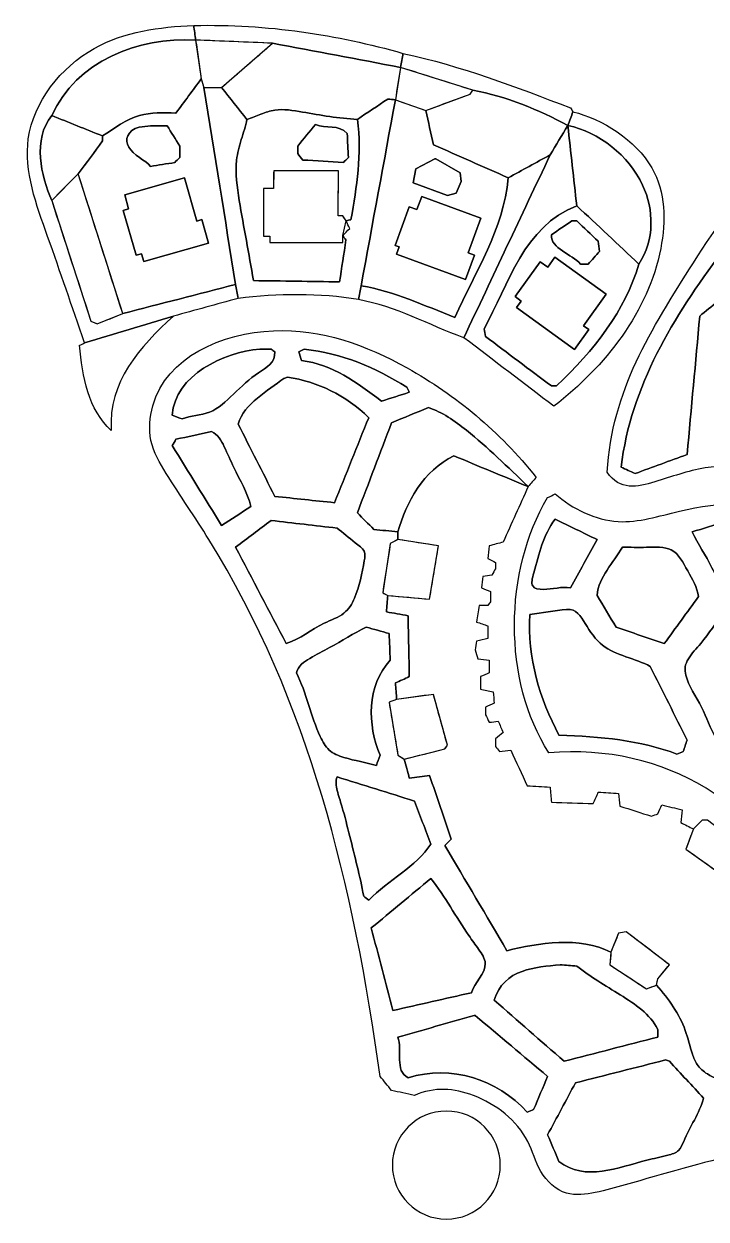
# Model space of a CAD drawing. Header units: millimetres. Extents: x -97856 to 276358, y -12500 to 264120.
# Drawn here: x -97856 to 60170, y -12500 to 264120 of the extents above; entities that cross this region are included whole.
import ezdxf

# ---------------------------------------------------------------- set-up
doc = ezdxf.new("R2010")
doc.units = ezdxf.units.MM
for name, color, linetype in [('01_MAIN_BUILDING', 7, 'Continuous'), ('02_CHALETS', 7, 'Continuous'), ('03_DESIGN_REGIONS', 7, 'Continuous'), ('REGION_HOLES', 7, 'Continuous')]:
    doc.layers.add(name, color=color, linetype=linetype)

msp = doc.modelspace()

# ---------------------------------------------------------------- linework, layer by layer
at = {"layer": '01_MAIN_BUILDING'}
msp.add_open_spline([(57232, 77798), (56253, 78288), (55274, 78777), (54295, 79267), (54393, 80246), (54490, 81226), (54588, 82205), (53022, 82597), (51455, 82988), (49888, 83380), (49594, 82694), (49300, 82009), (49007, 81324), (48517, 81128), (48027, 80932), (47538, 80736), (45090, 81519), (42642, 82303), (40193, 83086), (40095, 84065), (39998, 85045), (39900, 86024), (38333, 86122), (36766, 86220), (35199, 86318), (34807, 85436), (34416, 84555), (34024, 83674), (30793, 83772), (27561, 83870), (24329, 83967), (24232, 85143), (24134, 86318), (24036, 87493), (22273, 87591), (20510, 87689), (18748, 87787), (17475, 90528), (16202, 93270), (14929, 96012), (14047, 95914), (13166, 95816), (12285, 95719), (11991, 96110), (11697, 96502), (11403, 96894), (11403, 97481), (11403, 98069), (11403, 98656), (11991, 99146), (12578, 99636), (13166, 100125), (12774, 101007), (12383, 101888), (11991, 102769), (11305, 102671), (10620, 102573), (9934, 102475), (9641, 103063), (9347, 103651), (9053, 104238), (9053, 104826), (9053, 105413), (9053, 106001), (9739, 106295), (10424, 106588), (11109, 106882), (11012, 107763), (10914, 108645), (10816, 109526), (9836, 109722), (8857, 109918), (7878, 110114), (7878, 111093), (7878, 112072), (7878, 113051), (8563, 113345), (9249, 113639), (9934, 113933), (9934, 114912), (9934, 115891), (9934, 116870), (9053, 116968), (8172, 117066), (7290, 117164), (7095, 117850), (6899, 118535), (6703, 119221), (6801, 119906), (6899, 120592), (6997, 121277), (7878, 121473), (8759, 121669), (9641, 121865), (9641, 122844), (9641, 123823), (9641, 124802), (8759, 125096), (7878, 125390), (6997, 125684), (7192, 126957), (7388, 128230), (7584, 129503), (8270, 129503), (8955, 129503), (9641, 129503), (9836, 129797), (10032, 130090), (10228, 130384), (10228, 131168), (10228, 131951), (10228, 132734), (9543, 133028), (8857, 133322), (8172, 133616), (8270, 134497), (8368, 135378), (8466, 136260), (9151, 136358), (9836, 136456), (10522, 136553), (10816, 137043), (11109, 137533), (11403, 138022), (11403, 138512), (11403, 139002), (11403, 139491), (10816, 139785), (10228, 140079), (9641, 140373), (9739, 141352), (9836, 142331), (9934, 143310), (11012, 143604), (12089, 143898), (13166, 144192), (15092, 148468), (17018, 152744), (18944, 157020), (13199, 159403), (7454, 161786), (1709, 164168), (-5279, 160769), (-9321, 153381), (-11218, 146542), (-11218, 145954), (-11218, 145367), (-11218, 144779), (-8084, 144290), (-4950, 143800), (-1817, 143310), (-2502, 139197), (-3188, 135085), (-3873, 130972), (-7105, 131266), (-10336, 131559), (-13568, 131853), (-13666, 130580), (-13764, 129307), (-13862, 128034), (-12197, 127740), (-10532, 127446), (-8867, 127153), (-8769, 122452), (-8671, 117752), (-8574, 113051), (-9651, 112562), (-10728, 112072), (-11805, 111582), (-11707, 110309), (-11609, 109036), (-11511, 107763), (-8671, 108155), (-5832, 108547), (-2992, 108938), (-1915, 105021), (-837, 101104), (240, 97187), (44, 96894), (-152, 96600), (-348, 96306), (-3481, 95523), (-6615, 94739), (-9749, 93956), (-9357, 92487), (-8965, 91018), (-8574, 89549), (-7007, 89745), (-5440, 89941), (-3873, 90137), (-2208, 85241), (-544, 80344), (1121, 75448), (631, 74958), (142, 74469), (-348, 73979), (4451, 65851), (9249, 57723), (14047, 49596), (21236, 51444), (30862, 52942), (38137, 49302), (38724, 50771), (39312, 52240), (39900, 53709), (40487, 53806), (41075, 53904), (41662, 54002), (44992, 51456), (48321, 48910), (51651, 46364), (50769, 45287), (49888, 44210), (49007, 43133), (48909, 42643), (48811, 42153), (48713, 41664), (51505, 38360), (53937, 35029), (55335, 31166), (55982, 29376), (56408, 27472), (57008, 25662), (57291, 24811), (57611, 23981), (58085, 23273), (58688, 22373), (59537, 21671), (60466, 21085), (63589, 19115), (67614, 18457), (71443, 17746), (74969, 17092), (78329, 16393), (82203, 16399), (82595, 17966), (82987, 19533), (83379, 21099), (116919, 18632), (150040, 29332), (167986, 58115), (167497, 58899), (167007, 59682), (166517, 60465), (166615, 61053), (166713, 61640), (166811, 62228), (162796, 65557), (158781, 68887), (154766, 72216), (154375, 72216), (153983, 72216), (153591, 72216), (149772, 68104), (145953, 63991), (142134, 59878), (142232, 58996), (142330, 58115), (142428, 57234), (142134, 56940), (141840, 56646), (141546, 56353), (140763, 56450), (139979, 56548), (139196, 56646), (138706, 56353), (138217, 56059), (137727, 55765), (136944, 54590), (136160, 53415), (135377, 52240), (134691, 52533), (134006, 52827), (133321, 53121), (132733, 52729), (132145, 52338), (131558, 51946), (130970, 50771), (130383, 49596), (129795, 48421), (128718, 48616), (127641, 48812), (126564, 49008), (125682, 48421), (124801, 47833), (123920, 47245), (123822, 46560), (123724, 45874), (123626, 45189), (121961, 45091), (120296, 44993), (118632, 44895), (117652, 43818), (116673, 42741), (115694, 41664), (114911, 42055), (114127, 42447), (113344, 42839), (112267, 42545), (111189, 42251), (110112, 41957), (109818, 41174), (109525, 40391), (109231, 39607), (108741, 39607), (108252, 39607), (107762, 39607), (107468, 39999), (107174, 40391), (106881, 40782), (105216, 40586), (103551, 40391), (101886, 40195), (101789, 39607), (101691, 39020), (101593, 38432), (100711, 38432), (99830, 38432), (98949, 38432), (98753, 38922), (98557, 39411), (98361, 39901), (94640, 39999), (90919, 40097), (87198, 40195), (86806, 42153), (86414, 44112), (86023, 46070), (85043, 46168), (84064, 46266), (83085, 46364), (82203, 49008), (81322, 51652), (80441, 54296), (80832, 54688), (81224, 55079), (81616, 55471), (80832, 56744), (80049, 58017), (79266, 59290), (78678, 59192), (78091, 59094), (77503, 58996), (76132, 60759), (74761, 62522), (73390, 64284), (73390, 65068), (73390, 65851), (73390, 66635), (72215, 67810), (71040, 68985), (69865, 70160), (68983, 70356), (68102, 70552), (67221, 70748), (65948, 69670), (64675, 68593), (63402, 67516), (60758, 69377), (58114, 71237), (55470, 73098), (56057, 74665), (56645, 76231), (57232, 77798)], degree=3, knots=[0, 0, 0, 0, 1, 1, 1, 2, 2, 2, 3, 3, 3, 4, 4, 4, 5, 5, 5, 6, 6, 6, 7, 7, 7, 8, 8, 8, 9, 9, 9, 10, 10, 10, 11, 11, 11, 12, 12, 12, 13, 13, 13, 14, 14, 14, 15, 15, 15, 16, 16, 16, 17, 17, 17, 18, 18, 18, 19, 19, 19, 20, 20, 20, 21, 21, 21, 22, 22, 22, 23, 23, 23, 24, 24, 24, 25, 25, 25, 26, 26, 26, 27, 27, 27, 28, 28, 28, 29, 29, 29, 30, 30, 30, 31, 31, 31, 32, 32, 32, 33, 33, 33, 34, 34, 34, 35, 35, 35, 36, 36, 36, 37, 37, 37, 38, 38, 38, 39, 39, 39, 40, 40, 40, 41, 41, 41, 42, 42, 42, 43, 43, 43, 44, 44, 44, 45, 45, 45, 46, 46, 46, 47, 47, 47, 48, 48, 48, 49, 49, 49, 50, 50, 50, 51, 51, 51, 52, 52, 52, 53, 53, 53, 54, 54, 54, 55, 55, 55, 56, 56, 56, 57, 57, 57, 58, 58, 58, 59, 59, 59, 60, 60, 60, 61, 61, 61, 62, 62, 62, 63, 63, 63, 64, 64, 64, 65, 65, 65, 66, 66, 66, 67, 67, 67, 68, 68, 68, 69, 69, 69, 70, 70, 70, 71, 71, 71, 72, 72, 72, 73, 73, 73, 74, 74, 74, 75, 75, 75, 76, 76, 76, 77, 77, 77, 78, 78, 78, 79, 79, 79, 80, 80, 80, 81, 81, 81, 82, 82, 82, 83, 83, 83, 84, 84, 84, 85, 85, 85, 86, 86, 86, 87, 87, 87, 88, 88, 88, 89, 89, 89, 90, 90, 90, 91, 91, 91, 92, 92, 92, 93, 93, 93, 94, 94, 94, 95, 95, 95, 96, 96, 96, 97, 97, 97, 98, 98, 98, 99, 99, 99, 100, 100, 100, 101, 101, 101, 102, 102, 102, 103, 103, 103, 104, 104, 104, 105, 105, 105, 106, 106, 106, 107, 107, 107, 108, 108, 108, 109, 109, 109, 110, 110, 110, 111, 111, 111, 112, 112, 112, 113, 113, 113, 114, 114, 114, 115, 115, 115, 116, 116, 116, 117, 117, 117, 118, 118, 118, 119, 119, 119, 120, 120, 120, 121, 121, 121, 121], dxfattribs=at)
at = {"layer": '02_CHALETS'}
for points in [[(-24003, 215140), (-23185, 218518), (-23985, 219687), (-25042, 219691), (-25001, 230092), (-39998, 230150), (-40014, 226007), (-42335, 226016), (-42378, 214998), (-40888, 214992), (-40893, 213556), (-24009, 213490)], [(-60650, 228490), (-74506, 224525), (-73591, 221327), (-74854, 220966), (-71877, 210561), (-70599, 210927), (-70077, 209101), (-55074, 213393), (-56630, 218830), (-57791, 218497)], [(-5708, 224211), (-6831, 221158), (-8590, 221805), (-11882, 212858), (-10910, 212501), (-11528, 210823), (4432, 204951), (6510, 210599), (5048, 211137), (8003, 219167)], [(25144, 210141), (23476, 207828), (21750, 209073), (15935, 201006), (17353, 199984), (16246, 198449), (29669, 188771), (33005, 193399), (31803, 194266), (37056, 201553)]]:
    msp.add_lwpolyline(points, close=True, dxfattribs=at)
at = {"layer": '03_DESIGN_REGIONS'}
for points in [[(-58075, 260380), (-56753, 251420), (-56165, 249364), (-52052, 249364), (-40301, 259646)], [(6115, 248776), (-10630, 254064), (-11805, 246573), (-4754, 244076), (5528, 247895)], [(-7105, 230562), (-7692, 227330), (240, 224393), (2296, 224980), (3471, 227624), (3178, 229681), (-2404, 232912), (-2698, 232912)], [(-85249, 229387), (-91419, 223218), (-82311, 195309), (-80843, 194721), (-74967, 197071)], [(-11218, 144779), (-12980, 143898), (-14743, 132441), (-13568, 131853), (-3873, 130972), (-1817, 143310)], [(-11511, 107763), (-13274, 107176), (-11218, 94837), (-9749, 93956), (-348, 96306), (240, 97187), (-2992, 108938)], [(67221, 70748), (68102, 73979), (60464, 79855), (59289, 79855), (57232, 77798), (55470, 73098), (63402, 67516)], [(38137, 49302), (37843, 46364), (46363, 40782), (48713, 41664), (49007, 43133), (51651, 46364), (41662, 54002), (39900, 53709)]]:
    msp.add_lwpolyline(points, close=True, dxfattribs=at)
msp.add_circle((0, 0), 12500, dxfattribs=at)
for points, knots in [([(-58075, 260380), (-58222, 261506), (-58369, 262633), (-58516, 263759), (-66462, 263432), (-74614, 262353), (-81549, 258451), (-89378, 254045), (-95654, 246042), (-96828, 237529), (-97856, 230077), (-94972, 222234), (-92351, 214882), (-89393, 206585), (-86770, 198913), (-83780, 190315), (-76926, 192371), (-70071, 194427), (-63216, 196484), (-58222, 197855), (-53228, 199226), (-48233, 200597), (-48429, 201674), (-48625, 202751), (-48821, 203828), (-57536, 201576), (-66252, 199324), (-74967, 197071), (-76926, 196288), (-78884, 195505), (-80843, 194721), (-81332, 194917), (-81822, 195113), (-82311, 195309), (-85347, 204612), (-88383, 213915), (-91419, 223218), (-93927, 229012), (-95841, 237336), (-91419, 242901), (-85597, 255570), (-71502, 261064), (-58075, 260380)], [0, 0, 0, 0, 1, 1, 1, 2, 2, 2, 3, 3, 3, 4, 4, 4, 5, 5, 5, 6, 6, 6, 7, 7, 7, 8, 8, 8, 9, 9, 9, 10, 10, 10, 11, 11, 11, 12, 12, 12, 13, 13, 13, 14, 14, 14, 14]), ([(-10042, 257296), (-25291, 261646), (-41316, 264120), (-58516, 263759), (-58369, 262633), (-58222, 261506), (-58075, 260380), (-52150, 260135), (-46226, 259891), (-40301, 259646), (-30411, 257785), (-20520, 255925), (-10630, 254064), (-10434, 255141), (-10238, 256218), (-10042, 257296)], [0, 0, 0, 0, 1, 1, 1, 2, 2, 2, 3, 3, 3, 4, 4, 4, 5, 5, 5, 5]), ([(-58075, 260380), (-71502, 261064), (-85597, 255570), (-91419, 242901), (-87501, 241334), (-83584, 239767), (-79667, 238200), (-76848, 239914), (-74209, 242063), (-71043, 242942), (-68460, 243659), (-65527, 243531), (-62628, 243488), (-60670, 246132), (-58711, 248776), (-56753, 251420), (-57194, 254407), (-57634, 257394), (-58075, 260380)], [0, 0, 0, 0, 1, 1, 1, 2, 2, 2, 3, 3, 3, 4, 4, 4, 5, 5, 5, 6, 6, 6, 6]), ([(-10630, 254064), (-20520, 255925), (-30411, 257785), (-40301, 259646), (-44218, 256218), (-48135, 252791), (-52052, 249364), (-50094, 246916), (-48135, 244467), (-46177, 242019), (-45051, 242359), (-43992, 242834), (-42935, 243246), (-41878, 243658), (-40824, 244006), (-39729, 244165), (-37682, 244464), (-35492, 244104), (-33311, 243728), (-29116, 243005), (-24951, 242222), (-20618, 242019), (-18268, 243586), (-15918, 245153), (-13568, 246720), (-12980, 246671), (-12393, 246622), (-11805, 246573), (-11413, 249070), (-11022, 251567), (-10630, 254064)], [0, 0, 0, 0, 1, 1, 1, 2, 2, 2, 3, 3, 3, 4, 4, 4, 5, 5, 5, 6, 6, 6, 7, 7, 7, 8, 8, 8, 9, 9, 9, 10, 10, 10, 10]), ([(29324, 243782), (29128, 244076), (28932, 244369), (28736, 244663), (16104, 249585), (3419, 254377), (-10042, 257296), (-10238, 256218), (-10434, 255141), (-10630, 254064), (-5048, 252301), (534, 250539), (6115, 248776), (13971, 247358), (21332, 244206), (28149, 240624), (28540, 241677), (28932, 242729), (29324, 243782)], [0, 0, 0, 0, 1, 1, 1, 2, 2, 2, 3, 3, 3, 4, 4, 4, 5, 5, 5, 6, 6, 6, 6]), ([(-56165, 249364), (-56361, 250049), (-56557, 250735), (-56753, 251420), (-58711, 248776), (-60670, 246132), (-62628, 243488), (-65527, 243531), (-68460, 243659), (-71043, 242942), (-74209, 242063), (-76848, 239914), (-79667, 238200), (-79667, 237808), (-79667, 237417), (-79667, 237025), (-81528, 234479), (-83389, 231933), (-85249, 229387), (-81822, 218615), (-78394, 207843), (-74967, 197071), (-66252, 199324), (-57536, 201576), (-48821, 203828), (-51269, 219007), (-53717, 234185), (-56165, 249364)], [0, 0, 0, 0, 1, 1, 1, 2, 2, 2, 3, 3, 3, 4, 4, 4, 5, 5, 5, 6, 6, 6, 7, 7, 7, 8, 8, 8, 9, 9, 9, 9]), ([(-56165, 249364), (-53717, 234185), (-51269, 219007), (-48821, 203828), (-48625, 202751), (-48429, 201674), (-48233, 200597), (-39144, 201734), (-29262, 201824), (-20325, 200303), (-20129, 201380), (-19933, 202457), (-19737, 203535), (-17093, 217881), (-14449, 232227), (-11805, 246573), (-12393, 246622), (-12980, 246671), (-13568, 246720), (-15918, 245153), (-18268, 243586), (-20618, 242019), (-19498, 233949), (-20757, 226448), (-22087, 218811), (-22453, 218713), (-22819, 218616), (-23185, 218518), (-22917, 217930), (-22649, 217342), (-22381, 216754), (-22922, 216216), (-23462, 215678), (-24003, 215140), (-23756, 214797), (-23509, 214454), (-23262, 214110), (-23752, 210879), (-24242, 207647), (-24731, 204416), (-31390, 204514), (-38049, 204612), (-44708, 204710), (-45696, 210884), (-46945, 217006), (-47963, 223246), (-48476, 226393), (-48931, 229570), (-48575, 232600), (-48386, 234207), (-47970, 235773), (-47496, 237343), (-47033, 238877), (-46514, 240416), (-46177, 242019), (-48135, 244467), (-50094, 246916), (-52052, 249364), (-53423, 249364), (-54794, 249364), (-56165, 249364)], [0, 0, 0, 0, 1, 1, 1, 2, 2, 2, 3, 3, 3, 4, 4, 4, 5, 5, 5, 6, 6, 6, 7, 7, 7, 8, 8, 8, 9, 9, 9, 10, 10, 10, 11, 11, 11, 12, 12, 12, 13, 13, 13, 14, 14, 14, 15, 15, 15, 16, 16, 16, 17, 17, 17, 18, 18, 18, 19, 19, 19, 20, 20, 20, 20]), ([(-4754, 244076), (-7105, 244908), (-9455, 245740), (-11805, 246573), (-14449, 232227), (-17093, 217881), (-19737, 203535), (-12028, 202203), (-5132, 198909), (2002, 196190), (6654, 206739), (13259, 216478), (14341, 228506), (8563, 231052), (2786, 233598), (-2992, 236144), (-3579, 238788), (-4167, 241432), (-4754, 244076)], [0, 0, 0, 0, 1, 1, 1, 2, 2, 2, 3, 3, 3, 4, 4, 4, 5, 5, 5, 6, 6, 6, 6]), ([(6115, 248776), (5919, 248482), (5724, 248189), (5528, 247895), (2100, 246622), (-1327, 245349), (-4754, 244076), (-4167, 241432), (-3579, 238788), (-2992, 236144), (2786, 233598), (8563, 231052), (14341, 228506), (17573, 230268), (20804, 232031), (24036, 233794), (25407, 236070), (26778, 238347), (28149, 240624), (21332, 244206), (13971, 247358), (6115, 248776)], [0, 0, 0, 0, 1, 1, 1, 2, 2, 2, 3, 3, 3, 4, 4, 4, 5, 5, 5, 6, 6, 6, 7, 7, 7, 7]), ([(-20618, 242019), (-24951, 242222), (-29116, 243005), (-33311, 243728), (-35492, 244104), (-37682, 244464), (-39729, 244165), (-40824, 244006), (-41878, 243658), (-42935, 243246), (-43992, 242834), (-45051, 242359), (-46177, 242019), (-46514, 240416), (-47033, 238877), (-47496, 237343), (-47970, 235773), (-48386, 234207), (-48575, 232600), (-48931, 229570), (-48476, 226393), (-47963, 223246), (-46945, 217006), (-45696, 210884), (-44708, 204710), (-38049, 204612), (-31390, 204514), (-24731, 204416), (-24242, 207647), (-23752, 210879), (-23262, 214110), (-23509, 214454), (-23756, 214797), (-24003, 215140), (-24005, 214590), (-24007, 214040), (-24009, 213490), (-29637, 213512), (-35265, 213534), (-40893, 213556), (-40892, 214034), (-40890, 214513), (-40888, 214992), (-41385, 214994), (-41882, 214996), (-42378, 214998), (-42364, 218671), (-42350, 222344), (-42335, 226016), (-41562, 226013), (-40788, 226010), (-40014, 226007), (-40009, 227388), (-40003, 228769), (-39998, 230150), (-34999, 230131), (-30000, 230111), (-25001, 230092), (-25015, 226625), (-25028, 223158), (-25042, 219691), (-24689, 219690), (-24337, 219688), (-23985, 219687), (-23718, 219297), (-23452, 218908), (-23185, 218518), (-22819, 218616), (-22453, 218713), (-22087, 218811), (-20757, 226448), (-19498, 233949), (-20618, 242019)], [0, 0, 0, 0, 1, 1, 1, 2, 2, 2, 3, 3, 3, 4, 4, 4, 5, 5, 5, 6, 6, 6, 7, 7, 7, 8, 8, 8, 9, 9, 9, 10, 10, 10, 11, 11, 11, 12, 12, 12, 13, 13, 13, 14, 14, 14, 15, 15, 15, 16, 16, 16, 17, 17, 17, 18, 18, 18, 19, 19, 19, 20, 20, 20, 21, 21, 21, 22, 22, 22, 23, 23, 23, 24, 24, 24, 24]), ([(29324, 243782), (28932, 242729), (28540, 241677), (28149, 240624), (26778, 238347), (25407, 236070), (24036, 233794), (17377, 219692), (10718, 205591), (4059, 191490), (11012, 186202), (17964, 180914), (24917, 175626), (36839, 184867), (46810, 197542), (49647, 212164), (50879, 218512), (50766, 225227), (47593, 230780), (43888, 237263), (36010, 242162), (29324, 243782)], [0, 0, 0, 0, 1, 1, 1, 2, 2, 2, 3, 3, 3, 4, 4, 4, 5, 5, 5, 6, 6, 6, 7, 7, 7, 7]), ([(-79667, 238200), (-83584, 239767), (-87501, 241334), (-91419, 242901), (-95841, 237336), (-93927, 229012), (-91419, 223218), (-89362, 225274), (-87306, 227330), (-85249, 229387), (-83389, 231933), (-81528, 234479), (-79667, 237025), (-79667, 237417), (-79667, 237808), (-79667, 238200)], [0, 0, 0, 0, 1, 1, 1, 2, 2, 2, 3, 3, 3, 4, 4, 4, 5, 5, 5, 5]), ([(-34426, 235850), (-34426, 235262), (-34426, 234675), (-34426, 234087), (-34034, 233598), (-33642, 233108), (-33251, 232618), (-30117, 232423), (-26984, 232227), (-23850, 232031), (-23458, 232423), (-23067, 232814), (-22675, 233206), (-22773, 235067), (-22871, 236927), (-22969, 238788), (-24818, 240918), (-27992, 239852), (-30313, 240844), (-31684, 239179), (-33055, 237515), (-34426, 235850)], [0, 0, 0, 0, 1, 1, 1, 2, 2, 2, 3, 3, 3, 4, 4, 4, 5, 5, 5, 6, 6, 6, 7, 7, 7, 7]), ([(-68504, 231150), (-66643, 231443), (-64783, 231737), (-62922, 232031), (-62530, 232423), (-62139, 232814), (-61747, 233206), (-61747, 234087), (-61747, 234969), (-61747, 235850), (-62726, 237417), (-63706, 238984), (-64685, 240550), (-65958, 240550), (-67231, 240550), (-68504, 240550), (-69385, 240452), (-70267, 240355), (-71148, 240257), (-73870, 239411), (-74607, 237314), (-73574, 235590), (-72530, 233849), (-69678, 232489), (-68504, 231150)], [0, 0, 0, 0, 1, 1, 1, 2, 2, 2, 3, 3, 3, 4, 4, 4, 5, 5, 5, 6, 6, 6, 7, 7, 7, 8, 8, 8, 8]), ([(44600, 208529), (48246, 214228), (48138, 221044), (45439, 226822), (42242, 233664), (35409, 239049), (28149, 240624), (28834, 234430), (29519, 228236), (30205, 222042), (35003, 217538), (39802, 213033), (44600, 208529)], [0, 0, 0, 0, 1, 1, 1, 2, 2, 2, 3, 3, 3, 4, 4, 4, 4]), ([(4059, 191490), (10718, 205591), (17377, 219692), (24036, 233794), (20804, 232031), (17573, 230268), (14341, 228506), (13259, 216478), (6654, 206739), (2002, 196190), (-5132, 198909), (-12028, 202203), (-19737, 203535), (-19933, 202457), (-20129, 201380), (-20325, 200303), (-11619, 198759), (-4079, 194403), (4059, 191490)], [0, 0, 0, 0, 1, 1, 1, 2, 2, 2, 3, 3, 3, 4, 4, 4, 5, 5, 5, 6, 6, 6, 6]), ([(101593, 220867), (98438, 222956), (94249, 225293), (89616, 226721), (85504, 227989), (81042, 228540), (77203, 227809), (68149, 226084), (62563, 217221), (57253, 208858), (47345, 193256), (38395, 179395), (37256, 160349), (40218, 156039), (44234, 156911), (48305, 158133), (52104, 159274), (55952, 160720), (59930, 161355), (67429, 162551), (75394, 160869), (82791, 160056), (84064, 164462), (85337, 168869), (86610, 173276), (86414, 181795), (86218, 190315), (86023, 198834), (79657, 200303), (73292, 201772), (66927, 203241), (64185, 200988), (61443, 198736), (58701, 196484), (57722, 185810), (56743, 175136), (55764, 164462), (51749, 162993), (47734, 161524), (43719, 160056), (42642, 160545), (41564, 161035), (40487, 161524), (42698, 180311), (52655, 196331), (63695, 211173), (68690, 216018), (75176, 219712), (81691, 222633), (83194, 223307), (84699, 223940), (86247, 223926), (87830, 223911), (89457, 223218), (91045, 222519), (94363, 221057), (97508, 219564), (100418, 217930), (100809, 218909), (101201, 219888), (101593, 220867)], [0, 0, 0, 0, 1, 1, 1, 2, 2, 2, 3, 3, 3, 4, 4, 4, 5, 5, 5, 6, 6, 6, 7, 7, 7, 8, 8, 8, 9, 9, 9, 10, 10, 10, 11, 11, 11, 12, 12, 12, 13, 13, 13, 14, 14, 14, 15, 15, 15, 16, 16, 16, 17, 17, 17, 18, 18, 18, 19, 19, 19, 20, 20, 20, 20]), ([(44600, 208529), (39802, 213033), (35003, 217538), (30205, 222042), (17942, 217257), (14388, 203849), (8759, 193546), (8857, 192959), (8955, 192371), (9053, 191783), (14145, 187964), (19237, 184145), (24329, 180326), (24721, 180326), (25113, 180326), (25505, 180326), (34169, 188465), (41441, 197831), (44600, 208529)], [0, 0, 0, 0, 1, 1, 1, 2, 2, 2, 3, 3, 3, 4, 4, 4, 5, 5, 5, 6, 6, 6, 6]), ([(24329, 215286), (24110, 212093), (29132, 210836), (31086, 208529), (31674, 208529), (32261, 208529), (32849, 208529), (33730, 209508), (34612, 210487), (35493, 211466), (35395, 212250), (35297, 213033), (35199, 213817), (33534, 215384), (31870, 216950), (30205, 218517), (29813, 218517), (29422, 218517), (29030, 218517), (27463, 217440), (25896, 216363), (24329, 215286)], [0, 0, 0, 0, 1, 1, 1, 2, 2, 2, 3, 3, 3, 4, 4, 4, 5, 5, 5, 6, 6, 6, 7, 7, 7, 7]), ([(63695, 211173), (52655, 196331), (42698, 180311), (40487, 161524), (41564, 161035), (42642, 160545), (43719, 160056), (47734, 161524), (51749, 162993), (55764, 164462), (56743, 175136), (57722, 185810), (58701, 196484), (61443, 198736), (64185, 200988), (66927, 203241), (65850, 205885), (64773, 208529), (63695, 211173)], [0, 0, 0, 0, 1, 1, 1, 2, 2, 2, 3, 3, 3, 4, 4, 4, 5, 5, 5, 6, 6, 6, 6]), ([(-77611, 170044), (-78430, 181176), (-70986, 189444), (-63216, 196484), (-70071, 194427), (-76926, 192371), (-83780, 190315), (-84172, 190119), (-84564, 189923), (-84955, 189727), (-84261, 182535), (-82959, 174739), (-77611, 170044)], [0, 0, 0, 0, 1, 1, 1, 2, 2, 2, 3, 3, 3, 4, 4, 4, 4]), ([(-11218, 144779), (-11218, 145367), (-11218, 145954), (-11218, 146542), (-13078, 146738), (-14939, 146934), (-16799, 147129), (-18072, 148402), (-19345, 149676), (-20618, 150949), (-17974, 157901), (-15330, 164854), (-12686, 171807), (-9847, 172982), (-7007, 174157), (-4167, 175332), (-938, 174268), (1902, 172272), (4658, 170072), (9582, 166140), (14235, 161555), (18944, 157020), (19564, 157738), (20184, 158456), (20804, 159174), (12368, 169773), (2196, 178202), (-9083, 184503), (-18592, 189815), (-28888, 193614), (-40045, 193105), (-51945, 192562), (-64825, 187118), (-68000, 175707), (-68712, 173147), (-68936, 170286), (-68416, 167732), (-67847, 164930), (-66383, 162496), (-64871, 160086), (-61646, 154942), (-58199, 149905), (-54998, 144765), (-31800, 107512), (-21527, 64828), (-15330, 20512), (-14449, 19435), (-13568, 18357), (-12686, 17280), (-10924, 16889), (-9161, 16497), (-7398, 16105), (-2791, 18189), (1854, 17778), (6296, 16079), (11478, 14096), (16381, 10359), (18853, 5495), (20001, 3235), (20625, 732), (21904, -1473), (23252, -3797), (25329, -5790), (27855, -6491), (29916, -7062), (32277, -6774), (34504, -6338), (36924, -5865), (39186, -5217), (41448, -4569), (59215, 519), (76997, 5591), (95997, 7941), (113798, 10144), (132669, 9958), (150686, 8238), (159949, 7354), (168986, 6064), (177917, 4586), (180294, 4192), (182663, 3786), (185057, 3167), (187360, 2573), (189685, 1782), (191761, 2301), (194213, 2913), (196315, 5353), (198686, 6721), (200693, 7879), (202893, 8270), (205296, 8467), (207628, 13445), (207481, 19369), (206603, 24907), (205676, 30754), (203933, 36171), (201608, 41324), (198991, 47125), (195636, 52592), (191389, 57787), (186878, 63304), (181361, 68515), (175624, 72216), (172741, 69338), (171318, 63866), (166811, 62228), (166713, 61640), (166615, 61053), (166517, 60465), (167007, 59682), (167497, 58899), (167986, 58115), (150040, 29332), (116919, 18632), (83379, 21099), (82987, 19533), (82595, 17966), (82203, 16399), (78329, 16393), (74969, 17092), (71443, 17746), (67614, 18457), (63589, 19115), (60466, 21085), (59537, 21671), (58688, 22373), (58085, 23273), (57611, 23981), (57291, 24811), (57008, 25662), (56408, 27472), (55982, 29376), (55335, 31166), (53937, 35029), (51505, 38360), (48713, 41664), (47929, 41370), (47146, 41076), (46363, 40782), (43523, 42643), (40683, 44504), (37843, 46364), (37941, 47343), (38039, 48323), (38137, 49302), (30862, 52942), (21236, 51444), (14047, 49596), (9249, 57723), (4451, 65851), (-348, 73979), (142, 74469), (631, 74958), (1121, 75448), (-544, 80344), (-2208, 85241), (-3873, 90137), (-5440, 89941), (-7007, 89745), (-8574, 89549), (-8965, 91018), (-9357, 92487), (-9749, 93956), (-10238, 94250), (-10728, 94543), (-11218, 94837), (-11903, 98950), (-12588, 103063), (-13274, 107176), (-12686, 107372), (-12099, 107568), (-11511, 107763), (-11609, 109036), (-11707, 110309), (-11805, 111582), (-10728, 112072), (-9651, 112562), (-8574, 113051), (-8671, 117752), (-8769, 122452), (-8867, 127153), (-10532, 127446), (-12197, 127740), (-13862, 128034), (-13764, 129307), (-13666, 130580), (-13568, 131853), (-13959, 132049), (-14351, 132245), (-14743, 132441), (-14155, 136260), (-13568, 140079), (-12980, 143898), (-12393, 144192), (-11805, 144485), (-11218, 144779)], [0, 0, 0, 0, 1, 1, 1, 2, 2, 2, 3, 3, 3, 4, 4, 4, 5, 5, 5, 6, 6, 6, 7, 7, 7, 8, 8, 8, 9, 9, 9, 10, 10, 10, 11, 11, 11, 12, 12, 12, 13, 13, 13, 14, 14, 14, 15, 15, 15, 16, 16, 16, 17, 17, 17, 18, 18, 18, 19, 19, 19, 20, 20, 20, 21, 21, 21, 22, 22, 22, 23, 23, 23, 24, 24, 24, 25, 25, 25, 26, 26, 26, 27, 27, 27, 28, 28, 28, 29, 29, 29, 30, 30, 30, 31, 31, 31, 32, 32, 32, 33, 33, 33, 34, 34, 34, 35, 35, 35, 36, 36, 36, 37, 37, 37, 38, 38, 38, 39, 39, 39, 40, 40, 40, 41, 41, 41, 42, 42, 42, 43, 43, 43, 44, 44, 44, 45, 45, 45, 46, 46, 46, 47, 47, 47, 48, 48, 48, 49, 49, 49, 50, 50, 50, 51, 51, 51, 52, 52, 52, 53, 53, 53, 54, 54, 54, 55, 55, 55, 56, 56, 56, 57, 57, 57, 58, 58, 58, 59, 59, 59, 60, 60, 60, 61, 61, 61, 62, 62, 62, 63, 63, 63, 64, 64, 64, 65, 65, 65, 65]), ([(-39714, 188258), (-40008, 188454), (-40301, 188650), (-40595, 188846), (-41476, 188846), (-42358, 188846), (-43239, 188846), (-51646, 188092), (-62766, 182884), (-63510, 173569), (-62726, 173276), (-61943, 172982), (-61160, 172688), (-59211, 173467), (-56860, 173497), (-54884, 174257), (-52749, 175079), (-51052, 176753), (-49309, 178429), (-47480, 180188), (-45600, 181951), (-43524, 183370), (-41641, 184656), (-39597, 185661), (-39714, 188258)], [0, 0, 0, 0, 1, 1, 1, 2, 2, 2, 3, 3, 3, 4, 4, 4, 5, 5, 5, 6, 6, 6, 7, 7, 7, 8, 8, 8, 8]), ([(-34132, 188258), (-33936, 187573), (-33740, 186887), (-33545, 186202), (-26434, 185340), (-20696, 181166), (-15037, 176801), (-12882, 177486), (-10728, 178172), (-8574, 178857), (-8769, 179249), (-8965, 179641), (-9161, 180032), (-16428, 184575), (-24190, 187923), (-32957, 188846), (-33349, 188650), (-33740, 188454), (-34132, 188258)], [0, 0, 0, 0, 1, 1, 1, 2, 2, 2, 3, 3, 3, 4, 4, 4, 5, 5, 5, 6, 6, 6, 6]), ([(-37657, 182089), (-41242, 179225), (-46847, 176268), (-48233, 171513), (-45394, 165931), (-42554, 160349), (-39714, 154768), (-35111, 154278), (-30509, 153788), (-25906, 153299), (-23262, 159860), (-20618, 166421), (-17974, 172982), (-23366, 178229), (-29679, 181252), (-36776, 182383), (-37070, 182285), (-37364, 182187), (-37657, 182089)], [0, 0, 0, 0, 1, 1, 1, 2, 2, 2, 3, 3, 3, 4, 4, 4, 5, 5, 5, 6, 6, 6, 6]), ([(-11218, 146542), (-9321, 153381), (-5279, 160769), (1709, 164168), (7454, 161786), (13199, 159403), (18944, 157020), (14235, 161555), (9582, 166140), (4658, 170072), (1902, 172272), (-938, 174268), (-4167, 175332), (-7007, 174157), (-9847, 172982), (-12686, 171807), (-15330, 164854), (-17974, 157901), (-20618, 150949), (-19345, 149676), (-18072, 148402), (-16799, 147129), (-14939, 146934), (-13078, 146738), (-11218, 146542)], [0, 0, 0, 0, 1, 1, 1, 2, 2, 2, 3, 3, 3, 4, 4, 4, 5, 5, 5, 6, 6, 6, 7, 7, 7, 8, 8, 8, 8]), ([(-62628, 167988), (-62922, 167498), (-63216, 167008), (-63510, 166519), (-59691, 160349), (-55872, 154180), (-52052, 148011), (-49800, 149480), (-47548, 150949), (-45296, 152417), (-46041, 155722), (-47783, 158472), (-49232, 161458), (-50001, 163044), (-50687, 164695), (-51457, 166273), (-52171, 167735), (-52957, 169133), (-54403, 169750), (-57145, 169163), (-59886, 168575), (-62628, 167988)], [0, 0, 0, 0, 1, 1, 1, 2, 2, 2, 3, 3, 3, 4, 4, 4, 5, 5, 5, 6, 6, 6, 7, 7, 7, 7]), ([(118632, 102769), (120606, 124957), (103516, 145840), (82671, 151520), (73447, 154033), (63488, 153570), (53975, 151343), (49200, 150225), (44538, 148664), (39807, 148947), (34552, 149262), (29212, 151855), (25211, 155355), (24623, 155061), (24036, 154768), (23448, 154474), (13333, 137581), (13020, 112143), (23742, 95425), (37163, 96497), (49572, 93654), (60173, 87202), (72840, 79493), (82927, 66631), (89842, 53709), (109796, 51503), (128733, 61642), (138315, 78973), (138119, 79463), (137923, 79953), (137727, 80442), (134528, 82172), (131329, 83902), (128130, 85632), (127902, 85567), (127673, 85502), (127445, 85436), (127347, 85436), (127249, 85436), (127151, 85436), (125193, 86416), (123234, 87395), (121276, 88374), (119611, 91606), (117946, 94837), (116281, 98069), (116673, 99440), (117065, 100811), (117457, 102182), (117848, 102377), (118240, 102573), (118632, 102769)], [0, 0, 0, 0, 1, 1, 1, 2, 2, 2, 3, 3, 3, 4, 4, 4, 5, 5, 5, 6, 6, 6, 7, 7, 7, 8, 8, 8, 9, 9, 9, 10, 10, 10, 11, 11, 11, 12, 12, 12, 13, 13, 13, 14, 14, 14, 15, 15, 15, 16, 16, 16, 17, 17, 17, 17]), ([(34905, 144779), (31674, 146346), (28442, 147913), (25211, 149480), (22360, 145688), (21523, 141657), (20245, 137043), (20078, 136439), (19903, 135825), (19841, 135264), (19789, 134791), (19818, 134355), (20010, 134036), (20394, 133397), (21433, 133227), (22487, 133233), (24572, 133246), (26720, 133949), (28736, 133616), (30793, 137337), (32849, 141058), (34905, 144779)], [0, 0, 0, 0, 1, 1, 1, 2, 2, 2, 3, 3, 3, 4, 4, 4, 5, 5, 5, 6, 6, 6, 7, 7, 7, 7]), ([(-25319, 147423), (-30411, 148011), (-35503, 148598), (-40595, 149186), (-43337, 147129), (-46079, 145073), (-48821, 143017), (-44904, 135574), (-40987, 128132), (-37070, 120690), (-33770, 121822), (-31413, 123917), (-28300, 125411), (-26743, 126158), (-24998, 126755), (-23745, 127733), (-22588, 128636), (-21850, 129863), (-21257, 131241), (-20122, 133877), (-19515, 137066), (-19004, 139849), (-18857, 140645), (-18719, 141408), (-19069, 142091), (-19428, 142793), (-20303, 143412), (-21090, 144017), (-22665, 145228), (-23892, 146385), (-25319, 147423)], [0, 0, 0, 0, 1, 1, 1, 2, 2, 2, 3, 3, 3, 4, 4, 4, 5, 5, 5, 6, 6, 6, 7, 7, 7, 8, 8, 8, 9, 9, 9, 10, 10, 10, 10]), ([(56939, 146542), (58366, 143685), (60036, 141169), (61529, 138242), (62276, 136779), (62979, 135213), (64145, 134320), (65266, 133460), (66816, 133222), (68379, 133030), (73923, 132352), (79639, 132261), (85141, 131559), (87785, 134693), (90429, 137827), (93073, 140960), (91305, 142793), (89079, 144117), (86688, 145168), (84317, 146211), (81784, 146985), (79202, 147581), (74560, 148653), (69760, 149148), (64577, 148892), (62031, 148109), (59485, 147325), (56939, 146542)], [0, 0, 0, 0, 1, 1, 1, 2, 2, 2, 3, 3, 3, 4, 4, 4, 5, 5, 5, 6, 6, 6, 7, 7, 7, 8, 8, 8, 9, 9, 9, 9]), ([(40781, 143017), (38667, 139360), (35345, 136203), (34905, 131853), (36374, 129405), (37843, 126957), (39312, 124509), (43033, 123236), (46754, 121963), (50476, 120690), (53120, 124313), (55764, 127936), (58408, 131559), (58143, 133730), (56974, 135568), (55900, 137519), (54834, 139456), (53862, 141504), (52080, 142381), (50536, 143141), (48385, 143022), (46339, 142983), (44435, 142947), (42622, 142981), (40781, 143017)], [0, 0, 0, 0, 1, 1, 1, 2, 2, 2, 3, 3, 3, 4, 4, 4, 5, 5, 5, 6, 6, 6, 7, 7, 7, 8, 8, 8, 8]), ([(19335, 127446), (18771, 117433), (21603, 107853), (26092, 99538), (35653, 99163), (45014, 98308), (53413, 95131), (53903, 95327), (54393, 95523), (54882, 95719), (55176, 96600), (55470, 97481), (55764, 98363), (52924, 104042), (50084, 109722), (47244, 115402), (43861, 117309), (39277, 117865), (36193, 120301), (34536, 121609), (33311, 123459), (32149, 125363), (31115, 127056), (30130, 128792), (27855, 128622), (25015, 128230), (22175, 127838), (19335, 127446)], [0, 0, 0, 0, 1, 1, 1, 2, 2, 2, 3, 3, 3, 4, 4, 4, 5, 5, 5, 6, 6, 6, 7, 7, 7, 8, 8, 8, 9, 9, 9, 9]), ([(64577, 127740), (62223, 125522), (60930, 123086), (58942, 120727), (57960, 119564), (56809, 118419), (56069, 117206), (55689, 116584), (55417, 115944), (55323, 115289), (55233, 114654), (55309, 114005), (55467, 113358), (56071, 110881), (57865, 108436), (59114, 105995), (60362, 103553), (61066, 101116), (62520, 98656), (69473, 97481), (76426, 96306), (83379, 95131), (86610, 99440), (89842, 103748), (93073, 108057), (90135, 113835), (87198, 119612), (84260, 125390), (78309, 127645), (71056, 126759), (64577, 127740)], [0, 0, 0, 0, 1, 1, 1, 2, 2, 2, 3, 3, 3, 4, 4, 4, 5, 5, 5, 6, 6, 6, 7, 7, 7, 8, 8, 8, 9, 9, 9, 10, 10, 10, 10]), ([(-18562, 124509), (-21519, 123051), (-24160, 121323), (-27034, 119754), (-28545, 118929), (-30119, 118147), (-31600, 117281), (-33016, 116453), (-34345, 115548), (-34720, 113933), (-32429, 109326), (-31362, 103887), (-29213, 99183), (-28675, 98005), (-28070, 96874), (-27160, 96062), (-26240, 95240), (-25009, 94745), (-23713, 94345), (-21244, 93584), (-18535, 93166), (-16212, 92487), (-15918, 93270), (-15624, 94054), (-15330, 94837), (-18287, 101960), (-18560, 110863), (-12980, 116870), (-13078, 118927), (-13176, 120983), (-13274, 123040), (-15037, 123529), (-16799, 124019), (-18562, 124509)], [0, 0, 0, 0, 1, 1, 1, 2, 2, 2, 3, 3, 3, 4, 4, 4, 5, 5, 5, 6, 6, 6, 7, 7, 7, 8, 8, 8, 9, 9, 9, 10, 10, 10, 11, 11, 11, 11]), ([(-25319, 89843), (-25690, 88882), (-25527, 87787), (-25262, 86679), (-24976, 85482), (-24571, 84269), (-24207, 83060), (-23500, 80716), (-22943, 78387), (-22360, 76048), (-21224, 71494), (-19989, 66902), (-19149, 62228), (-18758, 61934), (-18366, 61640), (-17974, 61347), (-13455, 65927), (-7004, 69123), (-3579, 74273), (-4852, 77602), (-6125, 80932), (-7398, 84261), (-13372, 86122), (-19345, 87982), (-25319, 89843)], [0, 0, 0, 0, 1, 1, 1, 2, 2, 2, 3, 3, 3, 4, 4, 4, 5, 5, 5, 6, 6, 6, 7, 7, 7, 8, 8, 8, 8]), ([(-3579, 66341), (-8182, 62522), (-12784, 58703), (-17387, 54884), (-15722, 48518), (-14057, 42153), (-12393, 35788), (-6321, 37159), (-250, 38530), (5822, 39901), (6474, 42097), (9135, 44434), (9027, 46670), (8973, 47782), (8236, 48868), (7481, 49936), (6727, 51005), (5956, 52056), (5221, 53117), (2183, 57504), (-254, 62074), (-3579, 66341)], [0, 0, 0, 0, 1, 1, 1, 2, 2, 2, 3, 3, 3, 4, 4, 4, 5, 5, 5, 6, 6, 6, 7, 7, 7, 7]), ([(11109, 38138), (16495, 33438), (21881, 28738), (27267, 24037), (34514, 25898), (41760, 27758), (49007, 29619), (49007, 30206), (49007, 30794), (49007, 31381), (47127, 35028), (43762, 37226), (40285, 39392), (36855, 41529), (33316, 43635), (30205, 46070), (28932, 46168), (27659, 46266), (26386, 46364), (23431, 46095), (20269, 45824), (17568, 44839), (14567, 43746), (12136, 41774), (11109, 38138)], [0, 0, 0, 0, 1, 1, 1, 2, 2, 2, 3, 3, 3, 4, 4, 4, 5, 5, 5, 6, 6, 6, 7, 7, 7, 8, 8, 8, 8]), ([(-11218, 29619), (-10167, 26636), (-12052, 21774), (-8867, 20218), (1213, 23258), (11624, 19945), (18748, 12286), (19237, 12482), (19727, 12678), (20217, 12874), (21294, 15420), (22371, 17966), (23448, 20512), (17866, 25212), (12285, 29913), (6703, 34613), (6605, 34613), (6507, 34613), (6409, 34613), (534, 32948), (-5342, 31284), (-11218, 29619)], [0, 0, 0, 0, 1, 1, 1, 2, 2, 2, 3, 3, 3, 4, 4, 4, 5, 5, 5, 6, 6, 6, 7, 7, 7, 7]), ([(59583, 15518), (56939, 18357), (54295, 21197), (51651, 24037), (51357, 24135), (51063, 24233), (50769, 24331), (43817, 22568), (36864, 20806), (29911, 19043), (27757, 15028), (25602, 11013), (23448, 6998), (24329, 4942), (25211, 2885), (26092, 829), (32071, -3917), (39946, -522), (46472, 1132), (48073, 1538), (49593, 1839), (51279, 2277), (52205, 2518), (53180, 2800), (53806, 3391), (54370, 3924), (54649, 4709), (54971, 5479), (56386, 8863), (58625, 11963), (59583, 15518)], [0, 0, 0, 0, 1, 1, 1, 2, 2, 2, 3, 3, 3, 4, 4, 4, 5, 5, 5, 6, 6, 6, 7, 7, 7, 8, 8, 8, 9, 9, 9, 10, 10, 10, 10])]:
    msp.add_open_spline(points, degree=3, knots=knots, dxfattribs=at)
at = {"layer": 'REGION_HOLES'}
for points in [[(-7105, 230562), (-2698, 232912), (-2404, 232912), (3178, 229681), (3471, 227624), (2296, 224980), (240, 224393), (-7692, 227330)], [(-60650, 228490), (-57791, 218497), (-56630, 218830), (-55074, 213393), (-70077, 209101), (-70599, 210927), (-71877, 210561), (-74854, 220966), (-73591, 221327), (-74506, 224525)], [(-5708, 224211), (8003, 219167), (5048, 211137), (6510, 210599), (4432, 204951), (-11528, 210823), (-10910, 212501), (-11882, 212858), (-8590, 221805), (-6831, 221158)], [(25144, 210141), (37056, 201553), (31803, 194266), (33005, 193399), (29669, 188771), (16246, 198449), (17353, 199984), (15935, 201006), (21750, 209073), (23476, 207828)]]:
    msp.add_lwpolyline(points, close=True, dxfattribs=at)
for points, knots in [([(-34426, 235850), (-33055, 237515), (-31684, 239179), (-30313, 240844), (-27992, 239852), (-24818, 240918), (-22969, 238788), (-22871, 236927), (-22773, 235067), (-22675, 233206), (-23067, 232814), (-23458, 232423), (-23850, 232031), (-26984, 232227), (-30117, 232423), (-33251, 232618), (-33642, 233108), (-34034, 233598), (-34426, 234087), (-34426, 234675), (-34426, 235262), (-34426, 235850)], [0, 0, 0, 0, 1, 1, 1, 2, 2, 2, 3, 3, 3, 4, 4, 4, 5, 5, 5, 6, 6, 6, 7, 7, 7, 7]), ([(-68504, 231150), (-69678, 232489), (-72530, 233849), (-73574, 235590), (-74607, 237314), (-73870, 239411), (-71148, 240257), (-70267, 240355), (-69385, 240452), (-68504, 240550), (-67231, 240550), (-65958, 240550), (-64685, 240550), (-63706, 238984), (-62726, 237417), (-61747, 235850), (-61747, 234969), (-61747, 234087), (-61747, 233206), (-62139, 232814), (-62530, 232423), (-62922, 232031), (-64783, 231737), (-66643, 231443), (-68504, 231150)], [0, 0, 0, 0, 1, 1, 1, 2, 2, 2, 3, 3, 3, 4, 4, 4, 5, 5, 5, 6, 6, 6, 7, 7, 7, 8, 8, 8, 8]), ([(28149, 240624), (35409, 239049), (42242, 233664), (45439, 226822), (48138, 221044), (48246, 214228), (44600, 208529), (41441, 197831), (34169, 188465), (25505, 180326), (25113, 180326), (24721, 180326), (24329, 180326), (19237, 184145), (14145, 187964), (9053, 191783), (8955, 192371), (8857, 192959), (8759, 193546), (14388, 203849), (17942, 217257), (30205, 222042), (29519, 228236), (28834, 234430), (28149, 240624)], [0, 0, 0, 0, 1, 1, 1, 2, 2, 2, 3, 3, 3, 4, 4, 4, 5, 5, 5, 6, 6, 6, 7, 7, 7, 8, 8, 8, 8]), ([(24329, 215286), (25896, 216363), (27463, 217440), (29030, 218517), (29422, 218517), (29813, 218517), (30205, 218517), (31870, 216950), (33534, 215384), (35199, 213817), (35297, 213033), (35395, 212250), (35493, 211466), (34612, 210487), (33730, 209508), (32849, 208529), (32261, 208529), (31674, 208529), (31086, 208529), (29132, 210836), (24110, 212093), (24329, 215286)], [0, 0, 0, 0, 1, 1, 1, 2, 2, 2, 3, 3, 3, 4, 4, 4, 5, 5, 5, 6, 6, 6, 7, 7, 7, 7]), ([(-39714, 188258), (-39597, 185661), (-41641, 184656), (-43524, 183370), (-45600, 181951), (-47480, 180188), (-49309, 178429), (-51052, 176753), (-52749, 175079), (-54884, 174257), (-56860, 173497), (-59211, 173467), (-61160, 172688), (-61943, 172982), (-62726, 173276), (-63510, 173569), (-62766, 182884), (-51646, 188092), (-43239, 188846), (-42358, 188846), (-41476, 188846), (-40595, 188846), (-40301, 188650), (-40008, 188454), (-39714, 188258)], [0, 0, 0, 0, 1, 1, 1, 2, 2, 2, 3, 3, 3, 4, 4, 4, 5, 5, 5, 6, 6, 6, 7, 7, 7, 8, 8, 8, 8]), ([(-34132, 188258), (-33740, 188454), (-33349, 188650), (-32957, 188846), (-24190, 187923), (-16428, 184575), (-9161, 180032), (-8965, 179641), (-8769, 179249), (-8574, 178857), (-10728, 178172), (-12882, 177486), (-15037, 176801), (-20696, 181166), (-26434, 185340), (-33545, 186202), (-33740, 186887), (-33936, 187573), (-34132, 188258)], [0, 0, 0, 0, 1, 1, 1, 2, 2, 2, 3, 3, 3, 4, 4, 4, 5, 5, 5, 6, 6, 6, 6]), ([(-37657, 182089), (-37364, 182187), (-37070, 182285), (-36776, 182383), (-29679, 181252), (-23366, 178229), (-17974, 172982), (-20618, 166421), (-23262, 159860), (-25906, 153299), (-30509, 153788), (-35111, 154278), (-39714, 154768), (-42554, 160349), (-45394, 165931), (-48233, 171513), (-46847, 176268), (-41242, 179225), (-37657, 182089)], [0, 0, 0, 0, 1, 1, 1, 2, 2, 2, 3, 3, 3, 4, 4, 4, 5, 5, 5, 6, 6, 6, 6]), ([(-62628, 167988), (-59886, 168575), (-57145, 169163), (-54403, 169750), (-52957, 169133), (-52171, 167735), (-51457, 166273), (-50687, 164695), (-50001, 163044), (-49232, 161458), (-47783, 158472), (-46041, 155722), (-45296, 152417), (-47548, 150949), (-49800, 149480), (-52052, 148011), (-55872, 154180), (-59691, 160349), (-63510, 166519), (-63216, 167008), (-62922, 167498), (-62628, 167988)], [0, 0, 0, 0, 1, 1, 1, 2, 2, 2, 3, 3, 3, 4, 4, 4, 5, 5, 5, 6, 6, 6, 7, 7, 7, 7]), ([(34905, 144779), (32849, 141058), (30793, 137337), (28736, 133616), (26720, 133949), (24572, 133246), (22487, 133233), (21433, 133227), (20394, 133397), (20010, 134036), (19818, 134355), (19789, 134791), (19841, 135264), (19903, 135825), (20078, 136439), (20245, 137043), (21523, 141657), (22360, 145688), (25211, 149480), (28442, 147913), (31674, 146346), (34905, 144779)], [0, 0, 0, 0, 1, 1, 1, 2, 2, 2, 3, 3, 3, 4, 4, 4, 5, 5, 5, 6, 6, 6, 7, 7, 7, 7]), ([(-25319, 147423), (-23892, 146385), (-22665, 145228), (-21090, 144017), (-20303, 143412), (-19428, 142793), (-19069, 142091), (-18719, 141408), (-18857, 140645), (-19004, 139849), (-19515, 137066), (-20122, 133877), (-21257, 131241), (-21850, 129863), (-22588, 128636), (-23745, 127733), (-24998, 126755), (-26743, 126158), (-28300, 125411), (-31413, 123917), (-33770, 121822), (-37070, 120690), (-40987, 128132), (-44904, 135574), (-48821, 143017), (-46079, 145073), (-43337, 147129), (-40595, 149186), (-35503, 148598), (-30411, 148011), (-25319, 147423)], [0, 0, 0, 0, 1, 1, 1, 2, 2, 2, 3, 3, 3, 4, 4, 4, 5, 5, 5, 6, 6, 6, 7, 7, 7, 8, 8, 8, 9, 9, 9, 10, 10, 10, 10]), ([(56939, 146542), (59485, 147325), (62031, 148109), (64577, 148892), (69760, 149148), (74560, 148653), (79202, 147581), (81784, 146985), (84317, 146211), (86688, 145168), (89079, 144117), (91305, 142793), (93073, 140960), (90429, 137827), (87785, 134693), (85141, 131559), (79639, 132261), (73923, 132352), (68379, 133030), (66816, 133222), (65266, 133460), (64145, 134320), (62979, 135213), (62276, 136779), (61529, 138242), (60036, 141169), (58366, 143685), (56939, 146542)], [0, 0, 0, 0, 1, 1, 1, 2, 2, 2, 3, 3, 3, 4, 4, 4, 5, 5, 5, 6, 6, 6, 7, 7, 7, 8, 8, 8, 9, 9, 9, 9]), ([(40781, 143017), (42622, 142981), (44435, 142947), (46339, 142983), (48385, 143022), (50536, 143141), (52080, 142381), (53862, 141504), (54834, 139456), (55900, 137519), (56974, 135568), (58143, 133730), (58408, 131559), (55764, 127936), (53120, 124313), (50476, 120690), (46754, 121963), (43033, 123236), (39312, 124509), (37843, 126957), (36374, 129405), (34905, 131853), (35345, 136203), (38667, 139360), (40781, 143017)], [0, 0, 0, 0, 1, 1, 1, 2, 2, 2, 3, 3, 3, 4, 4, 4, 5, 5, 5, 6, 6, 6, 7, 7, 7, 8, 8, 8, 8]), ([(19335, 127446), (22175, 127838), (25015, 128230), (27855, 128622), (30130, 128792), (31115, 127056), (32149, 125363), (33311, 123459), (34536, 121609), (36193, 120301), (39277, 117865), (43861, 117309), (47244, 115402), (50084, 109722), (52924, 104042), (55764, 98363), (55470, 97481), (55176, 96600), (54882, 95719), (54393, 95523), (53903, 95327), (53413, 95131), (45014, 98308), (35653, 99163), (26092, 99538), (21603, 107853), (18771, 117433), (19335, 127446)], [0, 0, 0, 0, 1, 1, 1, 2, 2, 2, 3, 3, 3, 4, 4, 4, 5, 5, 5, 6, 6, 6, 7, 7, 7, 8, 8, 8, 9, 9, 9, 9]), ([(64577, 127740), (71056, 126759), (78309, 127645), (84260, 125390), (87198, 119612), (90135, 113835), (93073, 108057), (89842, 103748), (86610, 99440), (83379, 95131), (76426, 96306), (69473, 97481), (62520, 98656), (61066, 101116), (60362, 103553), (59114, 105995), (57865, 108436), (56071, 110881), (55467, 113358), (55309, 114005), (55233, 114654), (55323, 115289), (55417, 115944), (55689, 116584), (56069, 117206), (56809, 118419), (57960, 119564), (58942, 120727), (60930, 123086), (62223, 125522), (64577, 127740)], [0, 0, 0, 0, 1, 1, 1, 2, 2, 2, 3, 3, 3, 4, 4, 4, 5, 5, 5, 6, 6, 6, 7, 7, 7, 8, 8, 8, 9, 9, 9, 10, 10, 10, 10]), ([(-18562, 124509), (-16799, 124019), (-15037, 123529), (-13274, 123040), (-13176, 120983), (-13078, 118927), (-12980, 116870), (-18560, 110863), (-18287, 101960), (-15330, 94837), (-15624, 94054), (-15918, 93270), (-16212, 92487), (-18535, 93166), (-21244, 93584), (-23713, 94345), (-25009, 94745), (-26240, 95240), (-27160, 96062), (-28070, 96874), (-28675, 98005), (-29213, 99183), (-31362, 103887), (-32429, 109326), (-34720, 113933), (-34345, 115548), (-33016, 116453), (-31600, 117281), (-30119, 118147), (-28545, 118929), (-27034, 119754), (-24160, 121323), (-21519, 123051), (-18562, 124509)], [0, 0, 0, 0, 1, 1, 1, 2, 2, 2, 3, 3, 3, 4, 4, 4, 5, 5, 5, 6, 6, 6, 7, 7, 7, 8, 8, 8, 9, 9, 9, 10, 10, 10, 11, 11, 11, 11]), ([(-25319, 89843), (-19345, 87982), (-13372, 86122), (-7398, 84261), (-6125, 80932), (-4852, 77602), (-3579, 74273), (-7004, 69123), (-13455, 65927), (-17974, 61347), (-18366, 61640), (-18758, 61934), (-19149, 62228), (-19989, 66902), (-21224, 71494), (-22360, 76048), (-22943, 78387), (-23500, 80716), (-24207, 83060), (-24571, 84269), (-24976, 85482), (-25262, 86679), (-25527, 87787), (-25690, 88882), (-25319, 89843)], [0, 0, 0, 0, 1, 1, 1, 2, 2, 2, 3, 3, 3, 4, 4, 4, 5, 5, 5, 6, 6, 6, 7, 7, 7, 8, 8, 8, 8]), ([(-3579, 66341), (-254, 62074), (2183, 57504), (5221, 53117), (5956, 52056), (6727, 51005), (7481, 49936), (8236, 48868), (8973, 47782), (9027, 46670), (9135, 44434), (6474, 42097), (5822, 39901), (-250, 38530), (-6321, 37159), (-12393, 35788), (-14057, 42153), (-15722, 48518), (-17387, 54884), (-12784, 58703), (-8182, 62522), (-3579, 66341)], [0, 0, 0, 0, 1, 1, 1, 2, 2, 2, 3, 3, 3, 4, 4, 4, 5, 5, 5, 6, 6, 6, 7, 7, 7, 7]), ([(11109, 38138), (12136, 41774), (14567, 43746), (17568, 44839), (20269, 45824), (23431, 46095), (26386, 46364), (27659, 46266), (28932, 46168), (30205, 46070), (33316, 43635), (36855, 41529), (40285, 39392), (43762, 37226), (47127, 35028), (49007, 31381), (49007, 30794), (49007, 30206), (49007, 29619), (41760, 27758), (34514, 25898), (27267, 24037), (21881, 28738), (16495, 33438), (11109, 38138)], [0, 0, 0, 0, 1, 1, 1, 2, 2, 2, 3, 3, 3, 4, 4, 4, 5, 5, 5, 6, 6, 6, 7, 7, 7, 8, 8, 8, 8]), ([(-11218, 29619), (-5342, 31284), (534, 32948), (6409, 34613), (6507, 34613), (6605, 34613), (6703, 34613), (12285, 29913), (17866, 25212), (23448, 20512), (22371, 17966), (21294, 15420), (20217, 12874), (19727, 12678), (19237, 12482), (18748, 12286), (11624, 19945), (1213, 23258), (-8867, 20218), (-12052, 21774), (-10167, 26636), (-11218, 29619)], [0, 0, 0, 0, 1, 1, 1, 2, 2, 2, 3, 3, 3, 4, 4, 4, 5, 5, 5, 6, 6, 6, 7, 7, 7, 7]), ([(59583, 15518), (58625, 11963), (56386, 8863), (54971, 5479), (54649, 4709), (54370, 3924), (53806, 3391), (53180, 2800), (52205, 2518), (51279, 2277), (49593, 1839), (48073, 1538), (46472, 1132), (39946, -522), (32071, -3917), (26092, 829), (25211, 2885), (24329, 4942), (23448, 6998), (25602, 11013), (27757, 15028), (29911, 19043), (36864, 20806), (43817, 22568), (50769, 24331), (51063, 24233), (51357, 24135), (51651, 24037), (54295, 21197), (56939, 18357), (59583, 15518)], [0, 0, 0, 0, 1, 1, 1, 2, 2, 2, 3, 3, 3, 4, 4, 4, 5, 5, 5, 6, 6, 6, 7, 7, 7, 8, 8, 8, 9, 9, 9, 10, 10, 10, 10])]:
    msp.add_open_spline(points, degree=3, knots=knots, dxfattribs=at)

doc.saveas('drawing.dxf')
